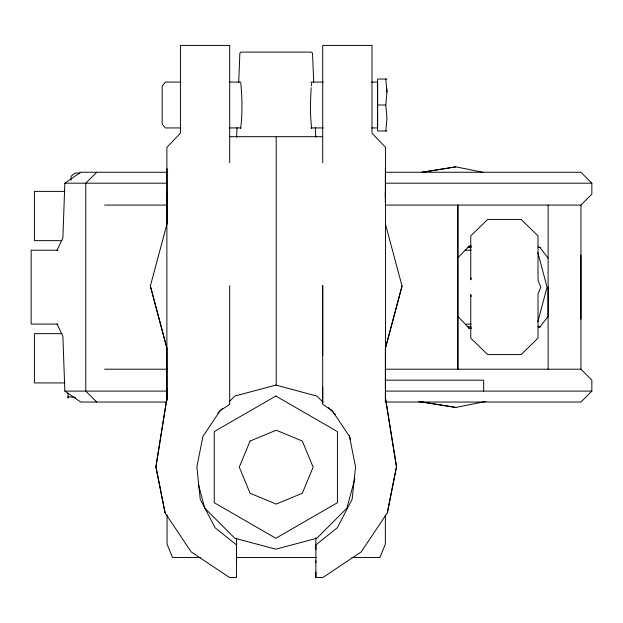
<?xml version="1.0" encoding="UTF-8"?>
<svg xmlns="http://www.w3.org/2000/svg" width="623" height="623" viewBox="0 0 623 623"><rect width="100%" height="100%" fill="white"/><g stroke="black" fill="none" stroke-linecap="round" stroke-linejoin="round"><path stroke-width="0.93" d="M71.077 180.164L71.077 176.286L74.97 173.108L79.775 173.108M236.538 560.848L236.538 538.179M385.528 388.487L385.559 398.518L396.508 466.798L387.342 512.83L361.247 551.869L322.769 577.583L315.869 577.513L315.869 560.848M457.874 205.076L457.874 369.213M548.084 316.165L548.092 287.148M580.909 319.163L580.909 255.126M166.878 388.487L166.847 398.518L155.898 466.798L165.064 512.83L191.16 551.869L229.638 577.583L236.538 577.513L236.538 551.869M385.326 197.032L385.357 192.203M385.326 201.712L385.357 168.669M238.71 82.501L239.871 53.126L241.046 52.098L311.36 52.098L312.536 53.126L313.696 82.501M167.758 172.252L80.741 172.252L64.839 183.193L62.884 237.994L57.028 250.22M236.639 137.185L237.052 127.583M385.785 130.962L386.976 117.988L385.785 105.007L386.976 92.025L386.564 87.391M311.142 87.75C310.456 101.261 309.88 114.998 311.757 128.431M311.344 85.912L311.648 83.155M240.649 128.431C242.495 113.464 242.261 98.154 240.758 83.155M387.319 512.854L396.469 466.829L385.528 398.673L385.528 147.332L371.978 133.19L371.978 45.417L322.706 45.417L322.706 162.735M471.253 277.913L470.762 279.782L470.762 235.852L487.677 219.436L521.101 219.436L538.015 235.852L538.015 280.358L540.795 287.148L538.015 293.939L538.015 338.164L521.101 354.58L487.677 354.58L470.762 338.164L470.762 294.515L471.253 296.392M537.89 321.655L547.033 287.148L537.89 252.642M385.435 224.039L402.037 286.019L385.357 348.763L385.357 401.664M167.05 400.698L167.05 348.763L150.361 286.019L167.221 223.096L167.05 192.203M385.435 348L402.037 286.019M354.908 478.339L346.918 508.181L316.873 538.225L275.841 549.213L234.809 538.225L204.765 508.181L198.519 484.865M548.084 316.492L539.915 326.88L538.342 327.402M457.874 257.797L469.174 246.108M96.705 172.252L85.764 183.193L85.764 391.096L96.705 402.037M217.739 413.142L222.52 408.361M229.342 401.539L234.809 396.072L275.841 385.084L316.873 396.072L323.018 402.217M385.139 205.076L580.947 205.076L591.85 194.135L591.85 183.193L580.909 172.252L385.419 172.252M385.139 369.213L580.947 369.213L591.85 380.155L591.85 391.096L580.909 402.037L385.707 402.037M485.878 401.438L455.795 407.45L418.547 401.492M422.246 172.213L455.795 166.847L483.059 172.298M422.223 172.275L455.826 166.878M386.976 79.043L377.593 79.043L377.593 130.962L386.976 130.962M180.849 82.08L165.344 82.08L162.159 85.974L162.159 124.032L165.344 127.933L180.849 127.933M229.311 82.08L240.937 82.08M310.721 82.08L323.321 82.08M371.775 82.08L377.593 82.08L377.593 127.933L371.775 127.933M377.593 105.007L385.785 105.007M229.311 127.933L240.937 127.933M310.721 127.933L323.321 127.933M229.7 136.686L322.706 136.686M64.839 183.193L166.855 183.193M385.715 183.193L591.85 183.193M64.87 191.378L34.413 191.378L34.413 240.642L61.957 240.642M104.571 205.076L167.276 205.076M468.566 246.108L471.728 246.108M467.32 247.487L471.159 247.487M538.007 247.487L540.865 247.487M57.877 250.22L31.15 250.22L31.15 324.077L57.877 324.077M465.233 250.22L471.066 250.22M466.206 324.077L471.066 324.077M467.32 326.818L471.159 326.818M538.007 326.818L540.865 326.818M468.566 328.181L471.728 328.181M61.957 333.655L34.413 333.655L34.413 382.927L64.87 382.927M104.571 369.213L167.276 369.213M385.123 380.155L483.65 380.155L483.65 391.096M57.028 324.077L62.884 336.194L64.839 391.096L166.855 391.096M385.528 391.096L591.85 391.096M166.785 402.037L80.741 402.037L64.839 391.096M200.489 557.523L172.524 557.523L167.05 544.144L167.05 514.987M236.179 557.523L316.305 557.523M351.948 557.523L379.882 557.523L385.357 544.144L385.357 514.987M75.461 397.427L68.039 396.758L68.039 397.926L68.039 393.09M419.349 401.562L455.826 407.419M538.342 246.895L539.915 247.409L548.084 258.132M236.538 544.93L215.021 527.689L200.232 499.171L196.868 466.829L202.911 436.466L220.106 410.728L229.7 404.319L229.7 285.669M328.485 407.683L335.306 414.505M167.05 348.763L150.361 286.019M457.874 316.492L469.174 328.181M349.41 435.438L350.414 439.168M165.087 512.854L155.937 466.829L166.878 398.673L166.878 147.332L180.429 133.19L180.429 45.417L229.7 45.417L229.7 162.735M385.785 79.043L386.976 92.025M315.355 127.583L315.768 137.185M167.221 223.096L167.05 168.669M580.947 205.076L580.947 369.213M548.115 205.076L548.115 369.213M457.843 205.076L457.843 369.213M322.706 355.71L322.706 285.669L322.706 404.319L332.3 410.728L349.495 436.466L355.538 466.829L352.174 499.171L337.386 527.689L315.869 544.93L315.869 549.65M322.706 387.49L322.706 402.45M315.869 537.587L315.869 562.522M315.869 572.109L315.869 577.513M276.199 136.686L276.199 385.567M250.088 441.037L239.271 467.149L250.088 493.26L276.199 504.077L302.319 493.26L313.135 467.149L302.319 441.037L276.199 430.22L250.088 441.037M275.841 396.033L214.257 431.591L214.257 502.706L275.841 538.264L337.425 502.706L337.425 431.591L275.841 396.033"/></g></svg>
